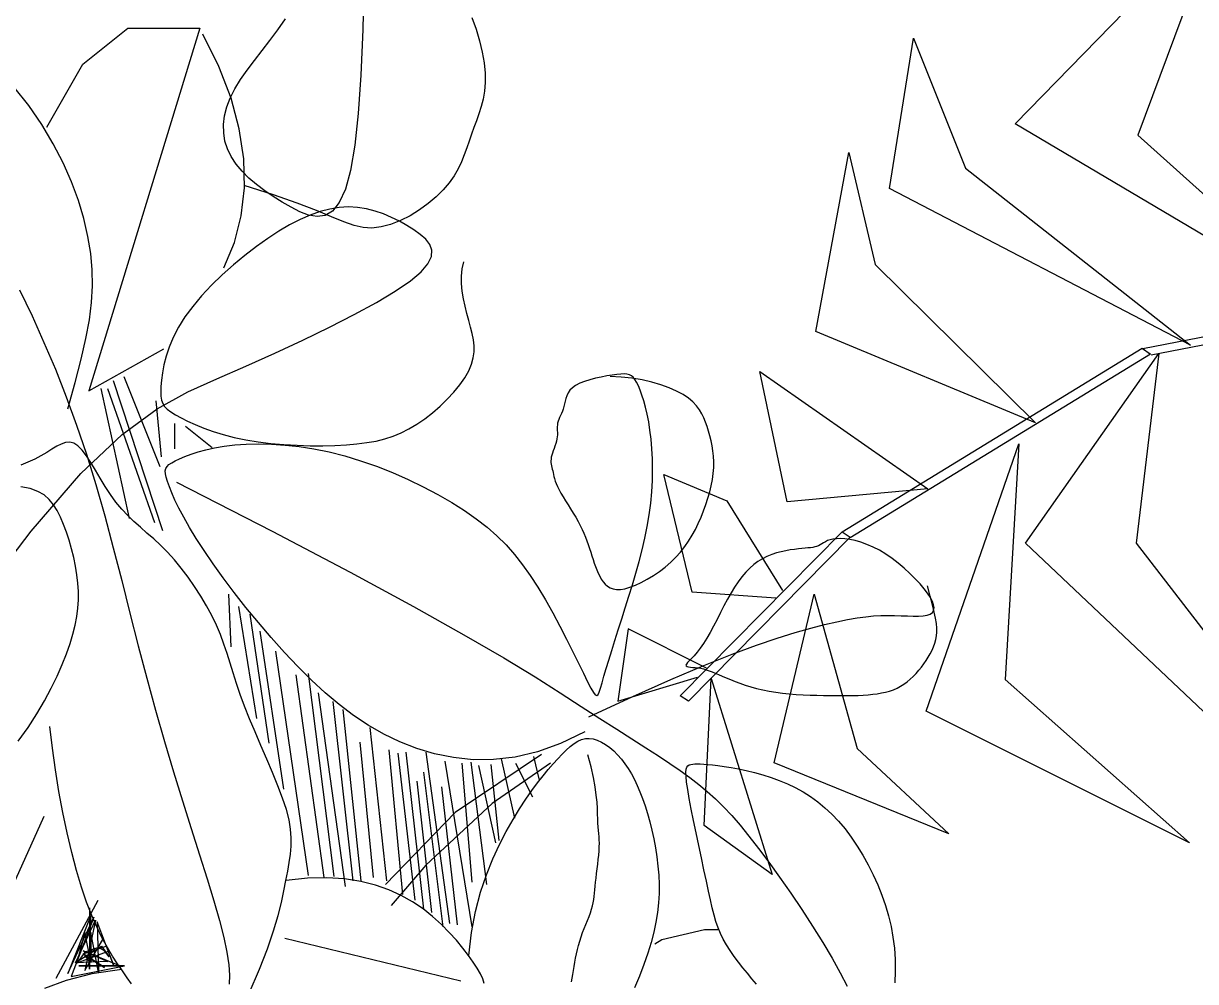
# Model space of a CAD drawing. Header units: metres. Extents: x 10 to 239, y 2 to 253.
# Drawn here: x 95.957 to 98.6, y 94.636 to 96.795 of the extents above; entities that cross this region are included whole.
import ezdxf

# ---------------------------------------------------------------- set-up
doc = ezdxf.new("R2010")
doc.units = ezdxf.units.M
doc.header["$MEASUREMENT"] = 0
doc.layers.add('1', color=7, linetype='Continuous')
doc.layers.add('cot200', color=9, linetype='Continuous')
doc.layers.add('bloques ARBOLES', color=7, linetype='Continuous', true_color=0xb8d897)

# ---------------------------------------------------------------- blocks, each defined once
blk = doc.blocks.new('A$C6F4E7DED')
for p, q in [((769.34, 1991.25), (700.89, 1991.25)), ((700.89, 1991.25), (806.42, 1646.4)), ((812.13, 1957.05), (769.34, 1991.25)), ((682.79, 1954.84), (698.03, 1985.55)), ((846.35, 1897.2), (812.13, 1957.05)), ((671.25, 1924.76), (682.79, 1954.84)), ((863.7, 1917.62), (877.83, 1935.48)), ((663.39, 1895.42), (671.25, 1924.76)), ((851.23, 1899.54), (863.7, 1917.62)), ((659.17, 1866.92), (663.39, 1895.42)), ((840.32, 1881.36), (851.23, 1899.54)), ((830.93, 1863.2), (840.32, 1881.36)), ((658.57, 1839.35), (659.17, 1866.92)), ((823, 1845.19), (830.93, 1863.2)), ((816.47, 1827.44), (823, 1845.19)), ((661.53, 1812.81), (658.57, 1839.35)), ((811.29, 1810.08), (816.47, 1827.44)), ((526.24, 1814.55), (534.27, 1817.29)), ((534.27, 1817.29), (542.55, 1819.39)), ((542.55, 1819.39), (551.04, 1820.73)), ((551.04, 1820.73), (559.7, 1821.2)), ((559.7, 1821.2), (568.51, 1820.71)), ((568.51, 1820.71), (577.47, 1819.26)), ((577.47, 1819.26), (586.63, 1816.87)), ((586.63, 1816.87), (596.01, 1813.54)), ((511.1, 1807.57), (518.51, 1811.27)), ((518.51, 1811.27), (526.24, 1814.55)), ((596.01, 1813.54), (605.63, 1809.3)), ((605.63, 1809.3), (615.52, 1804.17)), ((668.05, 1787.41), (661.53, 1812.81)), ((807.41, 1793.24), (811.29, 1810.08)), ((497.43, 1799.35), (504.06, 1803.56)), ((504.06, 1803.56), (511.1, 1807.57)), ((615.52, 1804.17), (625.71, 1798.15)), ((491.31, 1795.01), (497.43, 1799.35)), ((625.71, 1798.15), (636.24, 1791.27)), ((482.31, 1785.52), (486.11, 1790.44)), ((486.11, 1790.44), (491.31, 1795.01)), ((636.24, 1791.27), (647.07, 1783.57)), ((804.76, 1777.02), (807.41, 1793.24)), ((480.37, 1780.11), (482.31, 1785.52)), ((647.07, 1783.57), (658.06, 1775.15)), ((678.07, 1763.25), (668.05, 1787.41)), ((480.77, 1774.08), (480.37, 1780.11)), ((658.06, 1775.15), (668.98, 1766.13)), ((803.3, 1761.46), (804.76, 1777.02)), ((451.52, 1762.35), (449.89, 1768.95)), ((483.99, 1767.29), (480.77, 1774.08)), ((452.22, 1755.45), (451.52, 1762.35)), ((490.49, 1759.61), (483.99, 1767.29)), ((668.98, 1766.13), (679.61, 1756.66)), ((803.02, 1746.13), (803.3, 1761.46)), ((452.14, 1748.35), (452.22, 1755.45)), ((500.75, 1750.9), (490.49, 1759.61)), ((679.61, 1756.66), (689.76, 1746.85)), ((451.43, 1741.13), (452.14, 1748.35)), ((515.07, 1741.09), (500.75, 1750.9)), ((689.76, 1746.85), (699.21, 1736.84)), ((450.23, 1733.91), (451.43, 1741.13)), ((533.04, 1730.34), (515.07, 1741.09)), ((803.93, 1730.49), (803.02, 1746.13)), ((872.47, 1742.58), (860.56, 1717.6)), ((448.68, 1726.77), (450.23, 1733.91)), ((699.21, 1736.84), (707.74, 1726.74)), ((446.94, 1719.81), (448.68, 1726.77)), ((554.07, 1718.85), (533.04, 1730.34)), ((707.74, 1726.74), (715.15, 1716.7)), ((806.04, 1714.03), (803.93, 1730.49)), ((445.13, 1713.14), (446.94, 1719.81)), ((577.59, 1706.84), (554.07, 1718.85)), ((443.42, 1706.81), (445.13, 1713.14)), ((715.15, 1716.7), (721.28, 1706.83)), ((809.33, 1696.21), (806.04, 1714.03)), ((860.56, 1717.6), (849.18, 1692.42)), ((441.92, 1700.77), (443.42, 1706.81)), ((602.99, 1694.52), (577.59, 1706.84)), ((721.28, 1706.83), (726.2, 1697.23)), ((440.79, 1694.92), (441.92, 1700.77)), ((440.14, 1689.18), (440.79, 1694.92)), ((629.71, 1682.1), (602.99, 1694.52)), ((726.2, 1697.23), (730.06, 1688)), ((813.82, 1676.5), (809.33, 1696.21)), ((849.18, 1692.42), (838.32, 1666.86)), ((440.12, 1683.45), (440.14, 1689.18)), ((730.06, 1688), (732.98, 1679.23)), ((806.42, 1646.4), (735.11, 1686.3)), ((440.85, 1677.64), (440.12, 1683.45)), ((442.48, 1671.65), (440.85, 1677.64)), ((657.15, 1669.79), (629.71, 1682.1)), ((732.98, 1679.23), (735.09, 1671.02)), ((819.5, 1654.37), (813.82, 1676.5)), ((445.13, 1665.4), (442.48, 1671.65)), ((684.72, 1657.8), (657.15, 1669.79)), ((735.09, 1671.02), (736.54, 1663.46)), ((448.9, 1658.83), (445.13, 1665.4)), ((736.54, 1663.46), (737.45, 1656.65)), ((838.32, 1666.86), (827.97, 1640.74)), ((271.13, 1654.77), (280.38, 1656.9)), ((280.38, 1656.9), (290.13, 1658.52)), ((285.59, 1654.56), (287.19, 1657.24)), ((287.19, 1657.24), (288.8, 1659.29)), ((288.8, 1659.29), (290.52, 1660.78)), ((290.13, 1658.52), (300.28, 1659.55)), ((290.52, 1660.78), (292.46, 1661.76)), ((292.46, 1661.76), (294.71, 1662.3)), ((294.71, 1662.3), (297.37, 1662.47)), ((297.37, 1662.47), (300.55, 1662.32)), ((300.28, 1659.55), (310.73, 1659.92)), ((300.55, 1662.32), (304.36, 1661.93)), ((304.36, 1661.93), (308.83, 1661.33)), ((308.83, 1661.33), (313.83, 1660.54)), ((313.83, 1660.54), (319.15, 1659.55)), ((319.15, 1659.55), (324.59, 1658.37)), ((324.59, 1658.37), (329.96, 1656.98)), ((329.96, 1656.98), (335.04, 1655.38)), ((453.66, 1652.05), (448.9, 1658.83)), ((712.31, 1645.57), (684.72, 1657.8)), ((783.51, 1656.12), (736.36, 1513.51)), ((737.45, 1656.65), (737.97, 1650.68)), ((773.32, 1659.94), (738.91, 1574.63)), ((247.5, 1646.17), (254.59, 1649.32)), ((254.59, 1649.32), (262.5, 1652.22)), ((262.5, 1652.22), (271.13, 1654.77)), ((282.18, 1647.16), (283.91, 1651.2)), ((283.91, 1651.2), (285.59, 1654.56)), ((335.04, 1655.38), (339.65, 1653.57)), ((339.65, 1653.57), (343.57, 1651.54)), ((343.57, 1651.54), (346.68, 1649.31)), ((346.68, 1649.31), (349.03, 1646.9)), ((459.27, 1645.19), (453.66, 1652.05)), ((737.97, 1650.68), (738.17, 1645.6)), ((826.39, 1629.3), (819.5, 1654.37)), ((236.18, 1639.4), (241.34, 1642.84)), ((241.34, 1642.84), (247.5, 1646.17)), ((278.72, 1637.06), (280.44, 1642.44)), ((280.44, 1642.44), (282.18, 1647.16)), ((349.03, 1646.9), (350.76, 1644.36)), ((350.76, 1644.36), (352, 1641.75)), ((352, 1641.75), (352.87, 1639.1)), ((465.57, 1638.38), (459.27, 1645.19)), ((741.62, 1629.43), (712.31, 1645.57)), ((738.17, 1645.6), (738.02, 1641.3)), ((788.61, 1648.48), (744.01, 1521.15)), ((794.98, 1648.48), (768.22, 1524.97)), ((228.47, 1632.22), (231.94, 1635.86)), ((231.94, 1635.86), (236.18, 1639.4)), ((277.06, 1631.02), (278.72, 1637.06)), ((352.87, 1639.1), (353.52, 1636.47)), ((353.52, 1636.47), (354.06, 1633.91)), ((472.41, 1631.78), (465.57, 1638.38)), ((737.41, 1637.64), (736.24, 1634.47)), ((738.02, 1641.3), (737.41, 1637.64)), ((742.73, 1637.02), (737.64, 1583.54)), ((827.97, 1640.74), (818.14, 1613.87)), ((223.4, 1624.62), (225.67, 1628.48)), ((225.67, 1628.48), (228.47, 1632.22)), ((275.5, 1624.32), (277.06, 1631.02)), ((354.06, 1633.91), (354.64, 1631.45)), ((354.64, 1631.45), (355.33, 1629.14)), ((355.33, 1629.14), (356.14, 1626.97)), ((479.63, 1625.52), (472.41, 1631.78)), ((731.88, 1628.97), (728.5, 1626.34)), ((734.43, 1631.62), (731.88, 1628.97)), ((736.24, 1634.47), (734.43, 1631.62)), ((774.8, 1604.95), (741.62, 1629.43)), ((219.97, 1616.57), (221.54, 1620.66)), ((221.54, 1620.66), (223.4, 1624.62)), ((274.08, 1616.99), (275.5, 1624.32)), ((356.14, 1626.97), (357.02, 1624.91)), ((357.02, 1624.91), (357.9, 1622.95)), ((357.9, 1622.95), (358.76, 1621.07)), ((358.76, 1621.07), (359.54, 1619.25)), ((487.07, 1619.74), (479.63, 1625.52)), ((718.86, 1620.63), (712.57, 1617.48)), ((724.18, 1623.6), (718.86, 1620.63)), ((728.5, 1626.34), (724.18, 1623.6)), ((218.55, 1612.36), (219.97, 1616.57)), ((272.85, 1609.01), (274.08, 1616.99)), ((359.54, 1619.25), (360.19, 1617.47)), ((360.19, 1617.47), (360.67, 1615.71)), ((360.67, 1615.71), (360.95, 1613.95)), ((360.95, 1613.95), (361.06, 1612.18)), ((494.57, 1614.58), (487.07, 1619.74)), ((502.03, 1610.13), (494.57, 1614.58)), ((705.35, 1614.25), (697.26, 1611.01)), ((712.57, 1617.48), (705.35, 1614.25)), ((724.89, 1615.38), (724.89, 1591.18)), ((818.14, 1613.87), (808.8, 1586.08)), ((215.9, 1603.56), (217.19, 1608.03)), ((217.19, 1608.03), (218.55, 1612.36)), ((271.83, 1600.42), (272.85, 1609.01)), ((361, 1608.55), (360.95, 1606.67)), ((360.95, 1606.67), (360.95, 1604.74)), ((361.06, 1610.38), (361, 1608.55)), ((361.06, 1612.18), (361.06, 1610.38)), ((509.52, 1606.39), (502.03, 1610.13)), ((688.35, 1607.87), (678.66, 1604.9)), ((697.26, 1611.01), (688.35, 1607.87)), ((714.7, 1612.83), (689.21, 1592.46)), ((214.74, 1598.95), (215.9, 1603.56)), ((271.07, 1591.27), (271.83, 1600.42)), ((360.95, 1604.74), (361.06, 1602.73)), ((361.06, 1602.73), (361.34, 1600.64)), ((361.34, 1600.64), (361.82, 1598.46)), ((517.16, 1603.28), (509.52, 1606.39)), ((525.06, 1600.74), (517.16, 1603.28)), ((533.33, 1598.72), (525.06, 1600.74)), ((657.15, 1599.85), (645.46, 1597.93)), ((668.24, 1602.2), (657.15, 1599.85)), ((678.66, 1604.9), (668.24, 1602.2)), ((814.03, 1567.67), (774.8, 1604.95)), ((212.93, 1589.28), (213.73, 1594.19)), ((213.73, 1594.19), (214.74, 1598.95)), ((361.82, 1598.46), (362.46, 1596.22)), ((362.46, 1596.22), (363.21, 1593.95)), ((363.21, 1593.95), (364.02, 1591.68)), ((542.1, 1597.14), (533.33, 1598.72)), ((551.49, 1595.96), (542.1, 1597.14)), ((561.6, 1595.1), (551.49, 1595.96)), ((572.51, 1594.53), (561.6, 1595.1)), ((584.09, 1594.24), (572.51, 1594.53)), ((596.14, 1594.27), (584.09, 1594.24)), ((606.41, 1593.41), (592.38, 1591.23)), ((608.49, 1594.63), (596.14, 1594.27)), ((619.94, 1594.91), (606.41, 1593.41)), ((620.94, 1595.34), (608.49, 1594.63)), ((632.9, 1595.75), (619.94, 1594.91)), ((633.33, 1596.44), (620.94, 1595.34)), ((645.23, 1596.01), (632.9, 1595.75)), ((645.46, 1597.93), (633.33, 1596.44)), ((656.86, 1595.72), (645.23, 1596.01)), ((667.7, 1594.95), (656.86, 1595.72)), ((677.71, 1593.74), (667.7, 1594.95)), ((686.88, 1592.17), (677.71, 1593.74)), ((812.91, 1590.15), (816.88, 1594.15)), ((816.88, 1594.15), (820.77, 1596.55)), ((820.77, 1596.55), (824.65, 1597.48)), ((824.65, 1597.48), (828.6, 1597.16)), ((828.6, 1597.16), (832.69, 1595.81)), ((832.69, 1595.81), (837, 1593.67)), ((837, 1593.67), (841.61, 1590.94)), ((212.37, 1584.2), (212.93, 1589.28)), ((270.59, 1581.64), (271.07, 1591.27)), ((364.02, 1591.68), (364.83, 1589.44)), ((364.83, 1589.44), (365.58, 1587.27)), ((365.58, 1587.27), (366.22, 1585.18)), ((577.93, 1588.29), (563.12, 1584.57)), ((592.38, 1591.23), (577.93, 1588.29)), ((695.2, 1590.33), (686.88, 1592.17)), ((702.69, 1588.29), (695.2, 1590.33)), ((709.34, 1586.15), (702.69, 1588.29)), ((715.17, 1583.97), (709.34, 1586.15)), ((808.8, 1586.08), (799.93, 1557.23)), ((808.83, 1584.76), (812.91, 1590.15)), ((841.61, 1590.94), (846.61, 1587.86)), ((846.61, 1587.86), (852.06, 1584.65)), ((212.11, 1578.95), (212.37, 1584.2)), ((212.18, 1573.51), (212.11, 1578.95)), ((270.42, 1571.59), (270.59, 1581.64)), ((366.22, 1585.18), (366.7, 1583.23)), ((366.7, 1583.23), (366.97, 1581.42)), ((366.97, 1581.42), (367.06, 1579.73)), ((367.06, 1579.73), (366.99, 1578.14)), ((548.05, 1580.01), (532.87, 1574.71)), ((563.12, 1584.57), (548.05, 1580.01)), ((720.17, 1581.86), (715.17, 1583.97)), ((724.35, 1579.88), (720.17, 1581.86)), ((727.72, 1578.08), (724.35, 1579.88)), ((804.61, 1578.29), (808.83, 1584.76)), ((852.06, 1584.65), (858.02, 1581.5)), ((858.02, 1581.5), (864.44, 1578.53)), ((212.62, 1567.9), (212.18, 1573.51)), ((365.75, 1572.09), (365.36, 1570.5)), ((366.14, 1573.62), (365.75, 1572.09)), ((366.49, 1575.11), (366.14, 1573.62)), ((366.79, 1576.61), (366.49, 1575.11)), ((366.99, 1578.14), (366.79, 1576.61)), ((532.87, 1574.71), (517.76, 1568.76)), ((730.31, 1576.37), (727.72, 1578.08)), ((732.16, 1574.6), (730.31, 1576.37)), ((733.32, 1572.63), (732.16, 1574.6)), ((733.81, 1570.34), (733.32, 1572.63)), ((800.24, 1571.05), (804.61, 1578.29)), ((864.44, 1578.53), (871.25, 1575.83)), ((213.41, 1562.13), (212.62, 1567.9)), ((270.6, 1561.19), (270.42, 1571.59)), ((364.16, 1565.07), (363.6, 1562.96)), ((364.61, 1567.01), (364.16, 1565.07)), ((364.99, 1568.82), (364.61, 1567.01)), ((365.36, 1570.5), (364.99, 1568.82)), ((517.76, 1568.76), (502.87, 1562.25)), ((732.97, 1564.22), (733.68, 1567.59)), ((733.68, 1567.59), (733.81, 1570.34)), ((795.69, 1563.34), (800.24, 1571.05)), ((861.45, 1513.16), (814.03, 1567.67)), ((214.53, 1556.25), (213.41, 1562.13)), ((271.15, 1550.52), (270.6, 1561.19)), ((361.97, 1558.16), (360.8, 1555.42)), ((362.89, 1560.67), (361.97, 1558.16)), ((363.6, 1562.96), (362.89, 1560.67)), ((502.87, 1562.25), (488.4, 1555.29)), ((723.01, 1559.45), (632.3, 1512.96)), ((729.95, 1555.15), (731.72, 1560.12)), ((731.72, 1560.12), (732.97, 1564.22)), ((790.94, 1555.48), (795.69, 1563.34)), ((215.95, 1550.28), (214.53, 1556.25)), ((359.33, 1552.42), (357.53, 1549.14)), ((360.8, 1555.42), (359.33, 1552.42)), ((488.4, 1555.29), (474.51, 1547.97)), ((727.6, 1549.3), (729.95, 1555.15)), ((785.97, 1547.75), (790.94, 1555.48)), ((799.93, 1557.23), (791.46, 1527.5)), ((849.15, 1547.39), (855.1, 1550.84)), ((855.1, 1550.84), (862.33, 1553.45)), ((862.33, 1553.45), (871.06, 1555.15)), ((217.66, 1544.27), (215.95, 1550.28)), ((219.63, 1538.24), (217.66, 1544.27)), ((272.12, 1539.65), (271.15, 1550.52)), ((355.46, 1545.63), (353.19, 1541.94)), ((357.53, 1549.14), (355.46, 1545.63)), ((474.51, 1547.97), (461.37, 1540.39)), ((724.58, 1542.53), (727.6, 1549.3)), ((780.75, 1540.48), (785.97, 1547.75)), ((844.24, 1543.15), (849.15, 1547.39)), ((221.83, 1532.24), (219.63, 1538.24)), ((273.52, 1528.64), (272.12, 1539.65)), ((350.78, 1538.1), (348.31, 1534.17)), ((353.19, 1541.94), (350.78, 1538.1)), ((461.37, 1540.39), (449.16, 1532.66)), ((720.83, 1534.83), (724.58, 1542.53)), ((775.27, 1533.88), (780.75, 1540.48)), ((836.65, 1532.52), (840.15, 1538.18)), ((840.15, 1538.18), (844.24, 1543.15)), ((224.25, 1526.29), (221.83, 1532.24)), ((345.85, 1530.19), (343.46, 1526.21)), ((348.31, 1534.17), (345.85, 1530.19)), ((449.16, 1532.66), (438, 1524.82)), ((716.26, 1526.2), (720.83, 1534.83)), ((769.56, 1527.84), (775.27, 1533.88)), ((833.52, 1526.23), (836.65, 1532.52)), ((226.86, 1520.44), (224.25, 1526.29)), ((275.38, 1517.56), (273.52, 1528.64)), ((343.46, 1526.21), (341.23, 1522.27)), ((438, 1524.82), (427.8, 1516.82)), ((710.8, 1516.6), (716.26, 1526.2)), ((763.63, 1522.19), (769.56, 1527.84)), ((791.46, 1527.5), (783.28, 1497.1)), ((830.56, 1519.36), (833.52, 1526.23)), ((229.69, 1514.7), (226.86, 1520.44)), ((277.65, 1506.44), (275.38, 1517.56)), ((339.2, 1518.43), (337.36, 1514.66)), ((341.23, 1522.27), (339.2, 1518.43)), ((427.8, 1516.82), (418.44, 1508.56)), ((704.36, 1506.03), (710.8, 1516.6)), ((751.25, 1511.26), (757.52, 1516.73)), ((757.52, 1516.73), (763.63, 1522.19)), ((827.78, 1512.02), (830.56, 1519.36)), ((232.78, 1509.08), (229.69, 1514.7)), ((236.15, 1503.6), (232.78, 1509.08)), ((335.7, 1510.97), (334.19, 1507.33)), ((337.36, 1514.66), (335.7, 1510.97)), ((632.3, 1512.96), (557.92, 1473.89)), ((744.85, 1505.61), (751.25, 1511.26)), ((825.2, 1504.3), (827.78, 1512.02)), ((919.23, 1436.97), (861.45, 1513.16)), ((66.5, 1500.45), (72.18, 1502.46)), ((72.18, 1502.46), (77.6, 1503.98)), ((77.6, 1503.98), (82.71, 1505.05)), ((82.71, 1505.05), (87.45, 1505.69)), ((87.45, 1505.69), (91.74, 1505.95)), ((91.74, 1505.95), (95.53, 1505.86)), ((95.53, 1505.86), (98.78, 1505.47)), ((98.78, 1505.47), (101.55, 1504.82)), ((101.55, 1504.82), (103.92, 1503.98)), ((103.92, 1503.98), (105.97, 1503.02)), ((105.97, 1503.02), (107.78, 1501.99)), ((107.78, 1501.99), (109.44, 1500.97)), ((239.83, 1498.29), (236.15, 1503.6)), ((280.26, 1495.31), (277.65, 1506.44)), ((332.8, 1503.74), (331.52, 1500.19)), ((334.19, 1507.33), (332.8, 1503.74)), ((418.44, 1508.56), (409.77, 1499.92)), ((696.86, 1494.48), (704.36, 1506.03)), ((738.36, 1499.58), (744.85, 1505.61)), ((822.88, 1496.3), (825.2, 1504.3)), ((54.64, 1494.81), (60.63, 1497.91)), ((60.63, 1497.91), (66.5, 1500.45)), ((109.44, 1500.97), (111.03, 1500)), ((111.03, 1500), (112.63, 1499.17)), ((112.63, 1499.17), (114.32, 1498.5)), ((114.32, 1498.5), (116.13, 1497.99)), ((116.13, 1497.99), (118.11, 1497.59)), ((118.11, 1497.59), (120.3, 1497.28)), ((120.3, 1497.28), (122.71, 1497.02)), ((122.71, 1497.02), (125.4, 1496.76)), ((125.4, 1496.76), (128.4, 1496.49)), ((128.4, 1496.49), (131.73, 1496.15)), ((131.73, 1496.15), (135.43, 1495.72)), ((135.43, 1495.72), (139.43, 1495.16)), ((139.43, 1495.16), (143.67, 1494.42)), ((243.86, 1493.14), (239.83, 1498.29)), ((283.16, 1484.18), (280.26, 1495.31)), ((330.31, 1496.66), (329.16, 1493.14)), ((331.52, 1500.19), (330.31, 1496.66)), ((409.77, 1499.92), (401.68, 1490.81)), ((731.79, 1492.98), (738.36, 1499.58)), ((783.28, 1497.1), (775.28, 1466.26)), ((820.85, 1488.12), (822.88, 1496.3)), ((42.57, 1486.99), (48.59, 1491.14)), ((48.59, 1491.14), (54.64, 1494.81)), ((143.67, 1494.42), (148.08, 1493.47)), ((148.08, 1493.47), (152.57, 1492.27)), ((152.57, 1492.27), (157.09, 1490.78)), ((157.09, 1490.78), (161.57, 1488.96)), ((161.57, 1488.96), (165.92, 1486.78)), ((248.26, 1488.18), (243.86, 1493.14)), ((253.07, 1483.43), (248.26, 1488.18)), ((328.04, 1489.63), (326.93, 1486.14)), ((329.16, 1493.14), (328.04, 1489.63)), ((401.68, 1490.81), (394.01, 1481.13)), ((688.28, 1481.96), (696.86, 1494.48)), ((725.18, 1485.67), (731.79, 1492.98)), ((819.15, 1479.87), (820.85, 1488.12)), ((30.97, 1477.69), (36.66, 1482.47)), ((36.66, 1482.47), (42.57, 1486.99)), ((165.92, 1486.78), (170.11, 1484.18)), ((170.11, 1484.18), (174.12, 1481.18)), ((174.12, 1481.18), (177.98, 1477.76)), ((258.3, 1478.9), (253.07, 1483.43)), ((286.27, 1473.09), (283.16, 1484.18)), ((325.8, 1482.71), (324.64, 1479.37)), ((326.93, 1486.14), (325.8, 1482.71)), ((394.01, 1481.13), (386.64, 1470.78)), ((678.69, 1468.64), (688.28, 1481.96)), ((718.62, 1477.73), (725.18, 1485.67)), ((25.57, 1472.77), (30.97, 1477.69)), ((177.98, 1477.76), (181.72, 1473.92)), ((181.72, 1473.92), (185.34, 1469.66)), ((263.84, 1474.65), (258.3, 1478.9)), ((269.57, 1470.74), (263.84, 1474.65)), ((323.41, 1476.13), (322.09, 1473.03)), ((324.64, 1479.37), (323.41, 1476.13)), ((712.2, 1469.28), (718.62, 1477.73)), ((817.81, 1471.64), (819.15, 1479.87)), ((16.03, 1462.97), (20.56, 1467.83)), ((20.56, 1467.83), (25.57, 1472.77)), ((185.34, 1469.66), (188.88, 1464.97)), ((275.36, 1467.23), (269.57, 1470.74)), ((281.09, 1464.17), (275.36, 1467.23)), ((289.55, 1462.05), (286.27, 1473.09)), ((319.11, 1467.35), (317.38, 1464.83)), ((320.67, 1470.09), (319.11, 1467.35)), ((322.09, 1473.03), (320.67, 1470.09)), ((386.64, 1470.78), (379.44, 1459.65)), ((557.92, 1473.89), (497.77, 1441.37)), ((668.24, 1454.76), (678.69, 1468.64)), ((706, 1460.44), (712.2, 1469.28)), ((816.88, 1463.53), (817.81, 1471.64)), ((6.32, 1451.25), (9.06, 1460.99)), ((12.07, 1458.31), (16.03, 1462.97)), ((188.88, 1464.97), (192.34, 1459.85)), ((286.63, 1461.62), (281.09, 1464.17)), ((291.86, 1459.65), (286.63, 1461.62)), ((292.91, 1451.08), (289.55, 1462.05)), ((313.27, 1460.69), (310.77, 1459.19)), ((315.46, 1462.6), (313.27, 1460.69)), ((317.38, 1464.83), (315.46, 1462.6)), ((700.11, 1451.33), (706, 1460.44)), ((775.28, 1466.26), (767.38, 1435.19)), ((816.39, 1455.6), (816.88, 1463.53)), ((6.14, 1449.93), (8.76, 1453.95)), ((8.76, 1453.95), (12.07, 1458.31)), ((192.34, 1459.85), (195.76, 1454.29)), ((195.76, 1454.29), (199.13, 1448.32)), ((296.65, 1458.31), (291.86, 1459.65)), ((300.9, 1457.64), (296.65, 1458.31)), ((304.63, 1457.6), (300.9, 1457.64)), ((307.91, 1458.14), (304.63, 1457.6)), ((310.77, 1459.19), (307.91, 1458.14)), ((379.44, 1459.65), (372.31, 1447.72)), ((657.06, 1440.52), (668.24, 1454.76)), ((673.67, 1453.23), (671.54, 1403.15)), ((816.38, 1447.78), (816.39, 1455.6)), ((3.06, 1442.99), (4.23, 1446.26)), ((4.11, 1443.01), (6.32, 1451.25)), ((4.23, 1446.26), (6.14, 1449.93)), ((199.13, 1448.32), (202.48, 1442.05)), ((296.31, 1440.23), (292.91, 1451.08)), ((372.31, 1447.72), (365.31, 1435.26)), ((694.62, 1442.08), (700.11, 1451.33)), ((816.87, 1439.95), (816.38, 1447.78)), ((2.41, 1436.05), (4.11, 1443.01)), ((2.67, 1440.12), (3.06, 1442.99)), ((3.07, 1437.68), (2.67, 1440.12)), ((202.48, 1442.05), (205.8, 1435.62)), ((299.68, 1429.51), (296.31, 1440.23)), ((497.77, 1441.37), (449.81, 1414.52)), ((645.28, 1426.14), (657.06, 1440.52)), ((664.07, 1441.51), (647.01, 1334.95)), ((689.62, 1432.8), (694.62, 1442.08)), ((817.89, 1432), (816.87, 1439.95)), ((1.18, 1430.18), (2.41, 1436.05)), ((4.3, 1435.7), (3.07, 1437.68)), ((6.37, 1434.2), (4.3, 1435.7)), ((9.31, 1433.18), (6.37, 1434.2)), ((13.04, 1432.57), (9.31, 1433.18)), ((17.45, 1432.3), (13.04, 1432.57)), ((22.46, 1432.27), (17.45, 1432.3)), ((27.98, 1432.4), (22.46, 1432.27)), ((33.9, 1432.6), (27.98, 1432.4)), ((40.14, 1432.78), (33.9, 1432.6)), ((46.6, 1432.86), (40.14, 1432.78)), ((53.23, 1432.75), (46.6, 1432.86)), ((60.18, 1432.39), (53.23, 1432.75)), ((67.66, 1431.69), (60.18, 1432.39)), ((205.8, 1435.62), (209.08, 1429.17)), ((365.31, 1435.26), (358.56, 1422.66)), ((653.41, 1434.05), (635.28, 1311.51)), ((685.2, 1423.63), (689.62, 1432.8)), ((767.38, 1435.19), (759.46, 1404.12)), ((0, 1420.86), (0.39, 1425.18)), ((0.39, 1425.18), (1.18, 1430.18)), ((75.86, 1430.6), (67.66, 1431.69)), ((84.98, 1429.03), (75.86, 1430.6)), ((95.22, 1426.92), (84.98, 1429.03)), ((106.77, 1424.2), (95.22, 1426.92)), ((209.08, 1429.17), (212.33, 1422.85)), ((302.97, 1419.05), (299.68, 1429.51)), ((633.04, 1411.83), (645.28, 1426.14)), ((819.47, 1423.8), (817.89, 1432)), ((0, 1417.02), (0, 1420.86)), ((119.84, 1420.8), (106.77, 1424.2)), ((134.67, 1416.6), (119.84, 1420.8)), ((212.33, 1422.85), (215.55, 1416.8)), ((306.14, 1408.97), (302.97, 1419.05)), ((358.56, 1422.66), (352.16, 1410.25)), ((643.81, 1418.07), (621.41, 1267.82)), ((681.4, 1414.63), (685.2, 1423.63)), ((821.63, 1415.23), (819.47, 1423.8)), ((0.34, 1413.43), (0, 1417.02)), ((1, 1409.95), (0.34, 1413.43)), ((151.74, 1411.29), (134.67, 1416.6)), ((171.59, 1404.52), (151.74, 1411.29)), ((215.55, 1416.8), (218.74, 1411.16)), ((218.74, 1411.16), (221.9, 1406.07)), ((449.81, 1414.52), (411.96, 1392.48)), ((620.47, 1397.81), (633.04, 1411.83)), ((678.1, 1405.72), (681.4, 1414.63)), ((824.4, 1406.19), (821.63, 1415.23)), ((1.94, 1406.52), (1, 1409.95)), ((3.16, 1403.15), (1.94, 1406.52)), ((194.73, 1395.94), (171.59, 1404.52)), ((221.9, 1406.07), (225.01, 1401.63)), ((309.13, 1399.41), (306.14, 1408.97)), ((352.16, 1410.25), (346.22, 1398.41)), ((675.11, 1396.77), (678.1, 1405.72)), ((759.46, 1404.12), (751.44, 1373.28)), ((827.81, 1396.55), (824.4, 1406.19)), ((4.61, 1399.83), (3.16, 1403.15)), ((6.29, 1396.55), (4.61, 1399.83)), ((225.01, 1401.63), (228.01, 1397.83)), ((228.01, 1397.83), (230.8, 1394.63)), ((311.91, 1390.49), (309.13, 1399.41)), ((346.22, 1398.41), (340.84, 1387.5)), ((628.88, 1398.89), (597.95, 1185.77)), ((607.7, 1384.3), (620.47, 1397.81)), ((8.16, 1393.32), (6.29, 1396.55)), ((10.21, 1390.13), (8.16, 1393.32)), ((12.41, 1386.98), (10.21, 1390.13)), ((221.7, 1385.19), (194.73, 1395.94)), ((230.8, 1394.63), (233.3, 1391.96)), ((233.3, 1391.96), (235.42, 1389.78)), ((314.41, 1382.35), (311.91, 1390.49)), ((411.96, 1392.48), (382.14, 1374.37)), ((672.25, 1387.64), (675.11, 1396.77)), ((831.9, 1386.23), (827.81, 1396.55)), ((14.73, 1383.86), (12.41, 1386.98)), ((17.18, 1380.8), (14.73, 1383.86)), ((253.02, 1371.92), (221.7, 1385.19)), ((229.8, 1383.33), (227.22, 1383.04)), ((232.22, 1383.55), (229.8, 1383.33)), ((234.39, 1383.75), (232.22, 1383.55)), ((236.21, 1384.01), (234.39, 1383.75)), ((235.42, 1389.78), (237.08, 1388.03)), ((237.59, 1384.37), (236.21, 1384.01)), ((237.08, 1388.03), (238.19, 1386.67)), ((238.44, 1384.89), (237.59, 1384.37)), ((238.19, 1386.67), (238.66, 1385.64)), ((238.66, 1385.64), (238.44, 1384.89)), ((340.84, 1387.5), (336.12, 1377.87)), ((594.83, 1371.48), (607.7, 1384.3)), ((669.34, 1378.2), (672.25, 1387.64)), ((836.71, 1375.27), (831.9, 1386.23)), ((19.76, 1377.84), (17.18, 1380.8)), ((22.46, 1375), (19.76, 1377.84)), ((207.61, 1376.64), (204.18, 1375.16)), ((210.79, 1378), (207.61, 1376.64)), ((213.77, 1379.23), (210.79, 1378)), ((216.59, 1380.32), (213.77, 1379.23)), ((219.3, 1381.26), (216.59, 1380.32)), ((221.95, 1382.03), (219.3, 1381.26)), ((224.58, 1382.62), (221.95, 1382.03)), ((227.22, 1383.04), (224.58, 1382.62)), ((316.6, 1375.1), (314.41, 1382.35)), ((336.12, 1377.87), (332.18, 1369.9)), ((597.95, 1377.57), (573.42, 1184.7)), ((609.68, 1376.51), (583.02, 1183.64)), ((666.21, 1368.32), (669.34, 1378.2)), ((25.29, 1372.32), (22.46, 1375)), ((28.24, 1369.83), (25.29, 1372.32)), ((31.32, 1367.56), (28.24, 1369.83)), ((191.98, 1370.18), (187.27, 1368.44)), ((196.38, 1371.91), (191.98, 1370.18)), ((200.45, 1373.58), (196.38, 1371.91)), ((204.18, 1375.16), (200.45, 1373.58)), ((289.22, 1355.77), (253.02, 1371.92)), ((318.44, 1368.89), (316.6, 1375.1)), ((332.18, 1369.9), (329.07, 1363.85)), ((382.14, 1374.37), (358.31, 1359.31)), ((581.8, 1359.44), (594.83, 1371.48)), ((751.44, 1373.28), (743.2, 1342.88)), ((842.3, 1363.75), (836.71, 1375.27)), ((34.53, 1365.54), (31.32, 1367.56)), ((37.86, 1363.8), (34.53, 1365.54)), ((41.33, 1362.31), (37.86, 1363.8)), ((44.93, 1361.06), (41.33, 1362.31)), ((171.41, 1363.5), (165.6, 1362.09)), ((176.97, 1365.06), (171.41, 1363.5)), ((182.26, 1366.72), (176.97, 1365.06)), ((187.27, 1368.44), (182.26, 1366.72)), ((319.89, 1363.84), (318.44, 1368.89)), ((321.1, 1360.05), (319.89, 1363.84)), ((329.07, 1363.85), (326.68, 1359.71)), ((662.69, 1357.85), (666.21, 1368.32)), ((848.73, 1351.72), (842.3, 1363.75)), ((48.69, 1360.02), (44.93, 1361.06)), ((52.6, 1359.17), (48.69, 1360.02)), ((56.68, 1358.48), (52.6, 1359.17)), ((60.93, 1357.93), (56.68, 1358.48)), ((65.37, 1357.51), (60.93, 1357.93)), ((69.99, 1357.17), (65.37, 1357.51)), ((74.8, 1356.93), (69.99, 1357.17)), ((79.81, 1356.76), (74.8, 1356.93)), ((85.02, 1356.67), (79.81, 1356.76)), ((90.43, 1356.64), (85.02, 1356.67)), ((96.05, 1356.66), (90.43, 1356.64)), ((101.89, 1356.73), (96.05, 1356.66)), ((107.94, 1356.84), (101.89, 1356.73)), ((114.2, 1356.98), (107.94, 1356.84)), ((120.62, 1357.18), (114.2, 1356.98)), ((127.16, 1357.46), (120.62, 1357.18)), ((133.75, 1357.84), (127.16, 1357.46)), ((140.34, 1358.35), (133.75, 1357.84)), ((146.87, 1359), (140.34, 1358.35)), ((153.3, 1359.83), (146.87, 1359)), ((159.56, 1360.85), (153.3, 1359.83)), ((165.6, 1362.09), (159.56, 1360.85)), ((330.84, 1336.41), (289.22, 1355.77)), ((322.22, 1357.64), (321.1, 1360.05)), ((323.42, 1356.71), (322.22, 1357.64)), ((324.85, 1357.36), (323.42, 1356.71)), ((326.68, 1359.71), (324.85, 1357.36)), ((358.31, 1359.31), (338.38, 1346.45)), ((588.35, 1359.46), (562.75, 1175.11)), ((568.51, 1348.23), (581.8, 1359.44)), ((658.58, 1346.68), (662.69, 1357.85)), ((554.85, 1337.89), (568.51, 1348.23)), ((574.48, 1350.93), (555.29, 1180.44)), ((856.05, 1339.28), (848.73, 1351.72)), ((338.38, 1346.45), (320.61, 1335.03)), ((564.89, 1343.48), (547.82, 1180.44)), ((653.78, 1334.72), (658.58, 1346.68)), ((743.2, 1342.88), (734.69, 1313.14)), ((320.61, 1335.03), (304.52, 1324.77)), ((540.73, 1328.49), (554.85, 1337.89)), ((648.46, 1322.16), (653.78, 1334.72)), ((864.31, 1326.48), (856.05, 1339.28)), ((526.04, 1320.08), (540.73, 1328.49)), ((304.52, 1324.77), (289.97, 1315.51)), ((334.86, 1322.34), (357.81, 1311.23)), ((539.29, 1326.43), (523.29, 1180.44)), ((642.85, 1309.26), (648.46, 1322.16)), ((841.1, 1306.74), (843.5, 1327.2)), ((873.58, 1313.41), (864.31, 1326.48)), ((289.97, 1315.51), (276.81, 1307.1)), ((322.96, 1314.36), (319.03, 1312.57)), ((326.84, 1315.52), (322.96, 1314.36)), ((330.64, 1316.01), (326.84, 1315.52)), ((334.31, 1315.79), (330.64, 1316.01)), ((337.9, 1314.86), (334.31, 1315.79)), ((341.46, 1313.28), (337.9, 1314.86)), ((345.04, 1311.06), (341.46, 1313.28)), ((510.69, 1312.71), (526.04, 1320.08)), ((276.81, 1307.1), (264.88, 1299.39)), ((311.17, 1307.36), (307.34, 1304.05)), ((315.08, 1310.22), (311.17, 1307.36)), ((319.03, 1312.57), (315.08, 1310.22)), ((348.68, 1308.26), (345.04, 1311.06)), ((352.43, 1304.9), (348.68, 1308.26)), ((357.81, 1311.23), (379.92, 1303.3)), ((477.62, 1301.34), (494.58, 1306.43)), ((494.58, 1306.43), (510.69, 1312.71)), ((548.89, 1312.57), (536.09, 1183.64)), ((637.19, 1296.27), (642.85, 1309.26)), ((734.69, 1313.14), (726.07, 1284.31)), ((838.22, 1286.14), (841.1, 1306.74)), ((264.88, 1299.39), (254.03, 1292.2)), ((303.62, 1300.35), (300.06, 1296.3)), ((307.34, 1304.05), (303.62, 1300.35)), ((328.91, 1289.06), (332.06, 1300.39)), ((356.36, 1301.02), (352.43, 1304.9)), ((360.5, 1296.66), (356.36, 1301.02)), ((376.11, 1300.85), (458.23, 1245.44)), ((379.92, 1303.3), (401.17, 1298.28)), ((459.79, 1297.69), (477.62, 1301.34)), ((485.96, 1302.98), (463.57, 1139.95)), ((505.16, 1302.98), (488.1, 1153.8)), ((512.63, 1301.92), (496.63, 1162.33)), ((521.16, 1305.11), (508.36, 1167.65)), ((300.06, 1296.3), (296.7, 1291.96)), ((364.9, 1291.82), (360.5, 1296.66)), ((367.58, 1292.33), (423.04, 1253.97)), ((383.58, 1298.72), (378.25, 1276.34)), ((400.64, 1292.33), (384.65, 1260.36)), ((401.17, 1298.28), (421.57, 1295.86)), ((414.51, 1296.59), (401.71, 1240.11)), ((421.57, 1295.86), (441.11, 1295.76)), ((443.3, 1293.39), (428.37, 1177.25)), ((441.11, 1295.76), (459.79, 1297.69)), ((467.83, 1294.46), (442.24, 1136.75)), ((451.84, 1292.33), (442.24, 1179.38)), ((631.7, 1283.43), (637.19, 1296.27)), ((181.26, 1285.42), (173.53, 1283.58)), ((188.7, 1286.98), (181.26, 1285.42)), ((195.75, 1288.28), (188.7, 1286.98)), ((202.27, 1289.34), (195.75, 1288.28)), ((208.16, 1290.19), (202.27, 1289.34)), ((213.32, 1290.85), (208.16, 1290.19)), ((217.8, 1291.34), (213.32, 1290.85)), ((221.66, 1291.66), (217.8, 1291.34)), ((224.96, 1291.82), (221.66, 1291.66)), ((227.77, 1291.85), (224.96, 1291.82)), ((230.17, 1291.75), (227.77, 1291.85)), ((232.21, 1291.52), (230.17, 1291.75)), ((233.97, 1291.2), (232.21, 1291.52)), ((235.49, 1290.74), (233.97, 1291.2)), ((244.11, 1285.39), (234.97, 1278.81)), ((236.75, 1289.98), (235.49, 1290.74)), ((237.72, 1288.71), (236.75, 1289.98)), ((238.37, 1286.72), (237.72, 1288.71)), ((238.65, 1283.8), (238.37, 1286.72)), ((254.03, 1292.2), (244.11, 1285.39)), ((293.51, 1287.32), (290.5, 1282.35)), ((296.7, 1291.96), (293.51, 1287.32)), ((326.59, 1278.98), (328.91, 1289.06)), ((369.56, 1286.46), (364.9, 1291.82)), ((374.49, 1280.5), (369.56, 1286.46)), ((424.11, 1291.26), (416.64, 1218.8)), ((435.84, 1290.2), (419.84, 1216.67)), ((834.9, 1265.67), (838.22, 1286.14)), ((157.7, 1278.96), (149.83, 1276.13)), ((165.64, 1281.43), (157.7, 1278.96)), ((173.53, 1283.58), (165.64, 1281.43)), ((234.97, 1278.81), (226.46, 1272.27)), ((238, 1274.36), (238.54, 1279.75)), ((238.54, 1279.75), (238.65, 1283.8)), ((290.5, 1282.35), (287.64, 1277.03)), ((324.95, 1270.06), (326.59, 1278.98)), ((379.69, 1273.85), (374.49, 1280.5)), ((488.1, 1283.8), (469.97, 1136.75)), ((626.62, 1271), (631.7, 1283.43)), ((726.07, 1284.31), (717.51, 1256.6)), ((142.14, 1272.92), (134.63, 1269.3)), ((149.83, 1276.13), (142.14, 1272.92)), ((226.46, 1272.27), (218.4, 1265.6)), ((236.98, 1267.42), (238, 1274.36)), ((284.93, 1271.35), (282.34, 1265.28)), ((287.64, 1277.03), (284.93, 1271.35)), ((385.14, 1266.44), (379.69, 1273.85)), ((494.5, 1275.28), (480.63, 1150.61)), ((127.3, 1265.25), (120.17, 1260.72)), ((134.63, 1269.3), (127.3, 1265.25)), ((218.4, 1265.6), (210.61, 1258.6)), ((235.49, 1258.81), (236.98, 1267.42)), ((282.34, 1265.28), (279.87, 1258.81)), ((323.87, 1262.19), (324.95, 1270.06)), ((390.86, 1258.18), (385.14, 1266.44)), ((471.03, 1269.95), (456.1, 1138.88)), ((622.2, 1259.22), (626.62, 1271)), ((831.2, 1245.59), (834.9, 1265.67)), ((120.17, 1260.72), (113.23, 1255.69)), ((210.61, 1258.6), (202.92, 1251.05)), ((233.6, 1248.82), (235.49, 1258.81)), ((279.87, 1258.81), (277.49, 1251.9)), ((323.22, 1255.29), (323.87, 1262.19)), ((396.83, 1249.01), (390.86, 1258.18)), ((618.65, 1248.35), (622.2, 1259.22)), ((113.23, 1255.69), (106.47, 1250.13)), ((202.92, 1251.05), (195.15, 1242.77)), ((277.49, 1251.9), (275.2, 1244.56)), ((322.87, 1249.25), (323.22, 1255.29)), ((423.04, 1253.97), (485.96, 1195.36)), ((717.51, 1256.6), (709.21, 1230.24)), ((99.9, 1244), (93.52, 1237.28)), ((106.47, 1250.13), (99.9, 1244)), ((231.39, 1237.81), (233.6, 1248.82)), ((275.2, 1244.56), (273.04, 1236.83)), ((322.55, 1239.38), (322.69, 1243.98)), ((322.69, 1243.98), (322.87, 1249.25)), ((403.07, 1238.85), (396.83, 1249.01)), ((458.23, 1245.44), (524.36, 1177.25)), ((616.15, 1238.56), (618.65, 1248.35)), ((827.16, 1226.17), (831.2, 1245.59)), ((93.52, 1237.28), (87.34, 1229.94)), ((195.15, 1242.77), (187.13, 1233.55)), ((228.98, 1226.14), (231.39, 1237.81)), ((273.04, 1236.83), (271.02, 1228.78)), ((322.34, 1235.35), (322.55, 1239.38)), ((409.53, 1227.6), (403.07, 1238.85)), ((614.64, 1229.66), (616.15, 1238.56)), ((849.21, 1241.7), (943.33, 1033.65)), ((87.34, 1229.94), (81.38, 1222.05)), ((187.13, 1233.55), (178.67, 1223.19)), ((321.78, 1228.53), (322.08, 1231.78)), ((322.08, 1231.78), (322.34, 1235.35)), ((613.99, 1221.42), (614.64, 1229.66)), ((709.21, 1230.24), (701.35, 1205.46)), ((178.67, 1223.19), (169.61, 1211.49)), ((226.46, 1214.19), (228.98, 1226.14)), ((271.02, 1228.78), (269.2, 1220.47)), ((321.06, 1219.56), (321.24, 1222.55)), ((321.24, 1222.55), (321.49, 1225.5)), ((321.49, 1225.5), (321.78, 1228.53)), ((416.05, 1215.18), (409.53, 1227.6)), ((822.84, 1207.67), (827.16, 1226.17)), ((81.38, 1222.05), (75.68, 1213.67)), ((269.2, 1220.47), (267.6, 1211.95)), ((320.98, 1216.43), (321.06, 1219.56)), ((321.04, 1213.01), (320.98, 1216.43)), ((614.07, 1213.56), (613.99, 1221.42)), ((75.68, 1213.67), (70.27, 1204.88)), ((169.61, 1211.49), (159.84, 1198.35)), ((223.93, 1202.33), (226.46, 1214.19)), ((267.6, 1211.95), (266.27, 1203.3)), ((321.25, 1209.23), (321.04, 1213.01)), ((321.59, 1205.14), (321.25, 1209.23)), ((422.43, 1201.46), (416.05, 1215.18)), ((614.75, 1205.83), (614.07, 1213.56)), ((70.27, 1204.88), (65.19, 1195.74)), ((221.48, 1190.93), (223.93, 1202.33)), ((266.27, 1203.3), (265.22, 1194.58)), ((322.04, 1200.83), (321.59, 1205.14)), ((615.91, 1197.99), (614.75, 1205.83)), ((701.35, 1205.46), (694.13, 1182.5)), ((818.29, 1190.35), (822.84, 1207.67)), ((65.19, 1195.74), (60.48, 1186.32)), ((159.84, 1198.35), (149.54, 1184.02)), ((265.22, 1194.58), (264.51, 1185.84)), ((322.55, 1196.4), (322.04, 1200.83)), ((323.09, 1191.94), (322.55, 1196.4)), ((428.46, 1186.34), (422.43, 1201.46)), ((485.96, 1195.36), (519.03, 1157)), ((617.41, 1189.76), (615.91, 1197.99)), ((219.22, 1180.35), (221.48, 1190.93)), ((323.64, 1187.53), (323.09, 1191.94)), ((324.15, 1183.28), (323.64, 1187.53)), ((619.12, 1180.9), (617.41, 1189.76)), ((813.55, 1174.49), (818.29, 1190.35)), ((60.48, 1186.32), (56.17, 1176.7)), ((149.54, 1184.02), (139, 1168.88)), ((264.51, 1185.84), (264.17, 1177.13)), ((324.59, 1179.27), (324.15, 1183.28)), ((433.94, 1169.7), (428.46, 1186.34)), ((547.92, 1180.09), (563.3, 1182.4)), ((563.3, 1182.4), (580.18, 1183.42)), ((580.18, 1183.42), (598.68, 1183.01)), ((598.68, 1183.01), (618.95, 1181.04)), ((621.01, 1171.13), (619.12, 1180.9)), ((694.13, 1182.5), (687.73, 1161.57)), ((56.17, 1176.7), (52.29, 1166.95)), ((217.21, 1170.87), (219.22, 1180.35)), ((264.17, 1177.13), (264.22, 1168.4)), ((324.95, 1175.56), (324.59, 1179.27)), ((325.25, 1172.12), (324.95, 1175.56)), ((521.09, 1172.13), (533.89, 1176.62)), ((533.89, 1176.62), (547.92, 1180.09)), ((808.68, 1160.27), (813.55, 1174.49)), ((52.29, 1166.95), (48.89, 1157.12)), ((139, 1168.88), (128.47, 1153.26)), ((215.39, 1162.43), (217.21, 1170.87)), ((264.22, 1168.4), (264.71, 1159.58)), ((325.54, 1168.89), (325.25, 1172.12)), ((325.86, 1165.79), (325.54, 1168.89)), ((438.68, 1151.45), (433.94, 1169.7)), ((498.61, 1160.62), (509.38, 1166.75)), ((509.38, 1166.75), (521.09, 1172.13)), ((623.34, 1160.12), (621.01, 1171.13)), ((213.66, 1154.88), (215.39, 1162.43)), ((264.71, 1159.58), (265.67, 1150.61)), ((326.26, 1162.77), (325.86, 1165.79)), ((326.77, 1159.76), (326.26, 1162.77)), ((327.44, 1156.7), (326.77, 1159.76)), ((488.69, 1153.88), (498.61, 1160.62)), ((626.48, 1147.5), (623.34, 1160.12)), ((687.73, 1161.57), (682.35, 1142.9)), ((797.86, 1161.9), (837.8, 1087.8)), ((803.72, 1147.6), (808.68, 1160.27)), ((48.89, 1157.12), (45.98, 1147.19)), ((128.47, 1153.26), (118.22, 1137.54)), ((211.93, 1148.07), (213.66, 1154.88)), ((328.33, 1153.51), (327.44, 1156.7)), ((329.44, 1150.16), (328.33, 1153.51)), ((479.57, 1146.68), (488.69, 1153.88)), ((806.01, 1154.81), (806.01, 1096.78)), ((45.98, 1147.19), (43.58, 1137.12)), ((210.11, 1141.84), (211.93, 1148.07)), ((265.67, 1150.61), (267.12, 1141.41)), ((330.75, 1146.65), (329.44, 1150.16)), ((332.21, 1142.99), (330.75, 1146.65)), ((442.47, 1131.47), (438.68, 1151.45)), ((471.24, 1139.21), (479.57, 1146.68)), ((630.77, 1132.93), (626.48, 1147.5)), ((798.71, 1136.31), (803.72, 1147.6)), ((826.34, 1092.43), (801.66, 1146.11)), ((801.66, 1146.11), (823.43, 1089.53)), ((806.01, 1096.78), (804.56, 1147.56)), ((804.56, 1147.56), (826.34, 1092.43)), ((208.09, 1136.03), (210.11, 1141.84)), ((267.12, 1141.41), (269.11, 1131.92)), ((333.75, 1139.22), (332.21, 1142.99)), ((335.32, 1135.34), (333.75, 1139.22)), ((463.68, 1131.6), (471.24, 1139.21)), ((682.35, 1142.9), (678.13, 1126.66)), ((782.78, 1099.68), (798.75, 1141.76)), ((798.75, 1141.76), (797.3, 1093.88)), ((819.08, 1102.59), (800.2, 1143.21)), ((800.2, 1143.21), (810.37, 1095.33)), ((43.58, 1137.12), (41.72, 1126.89)), ((118.22, 1137.54), (108.52, 1122.06)), ((205.8, 1130.5), (208.09, 1136.03)), ((208.34, 1134.16), (221.14, 1134.16)), ((221.14, 1134.16), (261.67, 1124.57)), ((269.11, 1131.92), (271.67, 1122.06)), ((336.88, 1131.39), (335.32, 1135.34)), ((636.58, 1116.03), (630.77, 1132.93)), ((793.7, 1126.25), (798.71, 1136.31)), ((41.72, 1126.89), (40.41, 1116.45)), ((200.02, 1119.67), (203.13, 1125.09)), ((203.13, 1125.09), (205.8, 1130.5)), ((338.35, 1127.37), (336.88, 1131.39)), ((339.7, 1123.32), (338.35, 1127.37)), ((445.11, 1109.65), (442.47, 1131.47)), ((452.58, 1085.14), (620.02, 1125.63)), ((456.9, 1124.04), (463.68, 1131.6)), ((678.13, 1126.66), (675.12, 1112.7)), ((788.74, 1117.24), (793.7, 1126.25)), ((810.37, 1095.33), (792.94, 1125.8)), ((792.94, 1125.8), (806.01, 1104.04)), ((797.3, 1093.88), (804.56, 1131.6)), ((804.56, 1131.6), (804.56, 1104.04)), ((804.56, 1104.04), (810.37, 1131.6)), ((810.37, 1131.6), (817.63, 1104.04)), ((108.52, 1122.06), (99.64, 1107.18)), ((196.51, 1114.25), (200.02, 1119.67)), ((261.67, 1124.57), (268.07, 1120.3)), ((271.67, 1122.06), (274.82, 1111.78)), ((340.88, 1119.25), (339.7, 1123.32)), ((341.9, 1115.19), (340.88, 1119.25)), ((450.87, 1116.69), (456.9, 1124.04)), ((790.04, 1118.54), (782.78, 1099.68)), ((794.4, 1118.54), (787.14, 1108.39)), ((811.82, 1111.29), (790.04, 1118.54)), ((817.63, 1104.04), (794.4, 1118.54)), ((40.41, 1116.45), (39.69, 1105.77)), ((192.69, 1108.82), (196.51, 1114.25)), ((274.82, 1111.78), (278.59, 1101.04)), ((342.79, 1111.14), (341.9, 1115.19)), ((343.57, 1107.12), (342.79, 1111.14)), ((445.58, 1109.7), (450.87, 1116.69)), ((644.26, 1096.47), (636.58, 1116.03)), ((675.12, 1112.7), (673.3, 1100.83)), ((776.97, 1099.68), (811.82, 1114.19)), ((783.87, 1109.13), (788.74, 1117.24)), ((787.14, 1108.39), (791.49, 1114.19)), ((817.63, 1102.59), (787.14, 1114.19)), ((811.82, 1114.19), (788.59, 1104.04)), ((791.49, 1114.19), (797.3, 1117.09)), ((791.49, 1098.23), (811.82, 1111.29)), ((797.3, 1117.09), (810.37, 1112.74)), ((810.37, 1112.74), (817.63, 1102.59)), ((39.69, 1105.77), (39.56, 1094.82)), ((99.64, 1107.18), (91.85, 1093.27)), ((188.63, 1103.4), (192.69, 1108.82)), ((344.26, 1103.15), (343.57, 1107.12)), ((441.02, 1103.25), (445.58, 1109.7)), ((779.13, 1101.74), (783.87, 1109.13)), ((788.59, 1104.04), (819.08, 1102.59)), ((810.37, 1109.84), (791.49, 1098.23)), ((806.01, 1104.04), (810.37, 1109.84)), ((180.13, 1092.69), (184.42, 1098.02)), ((184.42, 1098.02), (188.63, 1103.4)), ((278.59, 1101.04), (282.86, 1089.98)), ((344.9, 1099.25), (344.26, 1103.15)), ((345.51, 1095.43), (344.9, 1099.25)), ((434.14, 1092.25), (437.19, 1097.46)), ((437.19, 1097.46), (441.02, 1103.25)), ((673.3, 1100.83), (672.66, 1090.83)), ((823.43, 1089.53), (772.62, 1099.68)), ((772.62, 1099.68), (816.17, 1099.68)), ((774.57, 1094.93), (779.13, 1101.74)), ((816.17, 1099.68), (776.97, 1099.68)), ((39.56, 1094.82), (40.06, 1083.56)), ((91.85, 1093.27), (85.34, 1080.61)), ((175.84, 1087.41), (180.13, 1092.69)), ((282.86, 1089.98), (287.53, 1078.79)), ((346.1, 1091.71), (345.51, 1095.43)), ((346.72, 1088.09), (346.1, 1091.71)), ((431.92, 1087.51), (434.14, 1092.25)), ((654.17, 1073.88), (644.26, 1096.47)), ((672.66, 1090.83), (673.21, 1082.5)), ((770.21, 1088.54), (774.57, 1094.93)), ((775.05, 1096.35), (803.74, 1092.07)), ((803.74, 1092.07), (828.09, 1085.86)), ((171.62, 1082.22), (175.84, 1087.41)), ((347.38, 1084.47), (346.72, 1088.09)), ((430.6, 1083.14), (431.92, 1087.51)), ((765.95, 1082.6), (770.21, 1088.54)), ((828.09, 1085.86), (848.59, 1078.09)), ((985.25, 149.86), (986.03, 118.28)), ((920.92, 125.38), (918.47, 118.38)), ((1036.62, 118.11), (1032.09, 124.64)), ((918.47, 118.38), (916.42, 111.48)), ((986.03, 118.28), (987.17, 91.1)), ((1041.31, 111.81), (1036.62, 118.11)), ((1046.03, 105.71), (1041.31, 111.81)), ((916.42, 111.48), (914.81, 104.78)), ((1050.62, 99.8), (1046.03, 105.71)), ((913.69, 98.37), (913.09, 92.34)), ((914.81, 104.78), (913.69, 98.37)), ((1054.94, 94.04), (1050.62, 99.8)), ((913.09, 92.34), (913.04, 86.78)), ((987.17, 91.1), (988.71, 68.16)), ((1058.87, 88.42), (1054.94, 94.04)), ((913.04, 86.78), (913.46, 81.63)), ((1062.25, 82.89), (1058.87, 88.42)), ((913.46, 81.63), (914.28, 76.83)), ((1064.97, 77.46), (1062.25, 82.89)), ((1067, 72.12), (1064.97, 77.46)), ((914.28, 76.83), (915.4, 72.32)), ((915.4, 72.32), (916.75, 68.03)), ((1068.33, 66.87), (1067, 72.12)), ((916.75, 68.03), (918.23, 63.9)), ((918.23, 63.9), (919.76, 59.85)), ((988.71, 68.16), (990.72, 49.31)), ((1068.97, 61.74), (1068.33, 66.87)), ((919.76, 59.85), (921.26, 55.84)), ((1068.12, 51.85), (1068.9, 56.73)), ((1068.9, 56.73), (1068.97, 61.74)), ((921.26, 55.84), (922.67, 51.79)), ((922.67, 51.79), (924.06, 47.71)), ((990.72, 49.31), (993.26, 34.36)), ((1066.62, 47.11), (1068.12, 51.85)), ((924.06, 47.71), (925.55, 43.6)), ((925.55, 43.6), (927.23, 39.46)), ((1061.48, 38.09), (1064.4, 42.52)), ((1064.4, 42.52), (1066.62, 47.11)), ((927.23, 39.46), (929.21, 35.3)), ((929.21, 35.3), (931.6, 31.13)), ((1057.92, 33.84), (1061.48, 38.09)), ((931.6, 31.13), (934.5, 26.95)), ((993.26, 34.36), (996.36, 23.11)), ((1049.3, 25.88), (1053.83, 29.76)), ((1053.83, 29.76), (1057.92, 33.84)), ((934.5, 26.95), (938.03, 22.76)), ((938.03, 22.76), (942.23, 18.6)), ((996.36, 23.11), (999.98, 15.17)), ((1039.17, 19.8), (1056.66, 25.34)), ((1039.32, 18.72), (1044.43, 22.2)), ((1044.43, 22.2), (1049.3, 25.88)), ((942.23, 18.6), (947.03, 14.56)), ((947.03, 14.56), (952.28, 10.77)), ((999.98, 15.17), (1004.05, 10.1)), ((1013.66, 10.41), (1025.01, 14.8)), ((1025.01, 14.8), (1039.17, 19.8)), ((1028.72, 12.46), (1034.05, 15.47)), ((1034.05, 15.47), (1039.32, 18.72)), ((952.28, 10.77), (957.85, 7.36)), ((957.85, 7.36), (963.6, 4.45)), ((1004.05, 10.1), (1008.49, 7.46)), ((1004.6, 6.71), (1013.66, 10.41)), ((1008.49, 7.46), (1013.25, 6.82)), ((1013.25, 6.82), (1018.26, 7.72)), ((1018.26, 7.72), (1023.44, 9.75)), ((1023.44, 9.75), (1028.72, 12.46)), ((963.6, 4.45), (969.4, 2.17)), ((969.4, 2.17), (975.1, 0.64)), ((975.1, 0.64), (980.58, 0)), ((980.58, 0), (985.81, 0.33)), ((985.81, 0.33), (991.2, 1.6)), ((991.2, 1.6), (997.29, 3.75)), ((997.29, 3.75), (1004.6, 6.71))]:
    blk.add_line(p, q)
blk = doc.blocks.new('A$C16B70096')
for p, q in [((1856.5, 703.5), (1720, 843.5)), ((1720, 843.5), (1775, 696)), ((1924, 760.5), (1889.5, 674)), ((1940, 660.5), (1924, 760.5)), ((1640.5, 575.5), (1856.5, 703.5)), ((1775, 696), (1640.5, 575.5)), ((1967, 684.5), (1949.5, 610)), ((1989, 565.5), (1967, 684.5)), ((1889.5, 674), (1740, 556.5)), ((1740, 556.5), (1940, 660.5)), ((1374.5, 631.5), (1771.5, 554)), ((1766, 550), (1369, 627.5)), ((1949.5, 610), (1843, 505)), ((1843, 505), (1989, 565.5)), ((1772, 554.5), (1766.5, 550.5)), ((1771.5, 554), (1767, 551)), ((1971.5, 432.5), (1772, 554.5)), ((1849.5, 425), (1761, 551)), ((1761, 551), (1776, 425)), ((1766.5, 550.5), (1966, 428.5)), ((2026, 539), (1914.5, 461)), ((2008, 452.5), (2026, 539)), ((1915.5, 313.5), (1854, 491)), ((1854, 491), (1863, 334.5)), ((2090, 470.5), (2048, 453)), ((2071, 392.5), (2090, 470.5)), ((1914.5, 461), (2008, 452.5)), ((2048, 453), (2011, 393.5)), ((1971.5, 432.5), (1966, 429)), ((1966, 429), (2073.5, 320)), ((2079, 323.5), (1971.5, 432.5)), ((1577.5, 167.5), (1849.5, 425)), ((1776, 425), (1577.5, 167.5)), ((1990, 391), (1961.5, 288.5)), ((2016.5, 279), (1990, 391)), ((2015.5, 388.5), (2071, 392.5)), ((2061.5, 342), (2113.5, 368)), ((2113.5, 368), (2120.5, 320)), ((2058.5, 335), (2018, 205)), ((2063, 237.5), (2058.5, 335)), ((2120.5, 320), (2067.5, 336)), ((1863, 334.5), (1740.5, 226)), ((2073.5, 320), (2079, 323.5)), ((1740.5, 226), (1915.5, 313.5)), ((1961.5, 288.5), (1900.5, 232)), ((1900.5, 232), (2016.5, 279)), ((2018, 205), (2063, 237.5))]:
    blk.add_line(p, q)
blk = doc.blocks.new('asddsd')
at = {"layer": 'bloques ARBOLES'}
for name, p, xscale, yscale, zscale in [('A$C6F4E7DED', (82.0625, 12.5276, 1.2423), -0.00378276582045174, 0.00378276582045174, 0.00378276582045174), ('A$C16B70096', (86.1016, 10.3757), -0.003392618244440136, 0.003392618244440136, 0.003392618244440136), ('A$C6F4E7DED', (79.6269, 8.2581, 0.7784), -0.002370408896531757, 0.002370408896531757, 0.002370408896531757)]:
    blk.add_blockref(name, p, dxfattribs=dict(at, xscale=xscale, yscale=yscale, zscale=zscale))

msp = doc.modelspace()

# ---------------------------------------------------------------- linework, layer by layer
at = {"layer": 'cot200'}
for points, knots in [([(105.215, 94.15308), (103.35097, 95.09118), (101.57786, 96.23546), (99.89572, 97.58602), (97.25145, 99.70905), (94.83198, 102.34183), (92.63749, 105.48477), (90.99309, 107.83988), (89.47502, 110.48144), (88.08409, 113.4714)], [0.35931703, 0.35931703, 0.35931703, 0.35931703, 0.44907386, 0.44907386, 0.44907386, 0.59016871, 0.59016871, 0.59016871, 0.69589545, 0.69589545, 0.69589545, 0.69589545]), ([(83.57738, 109.55945), (85.43068, 104.5297), (87.62816, 99.61053), (89.90867, 95.3384), (92.3573, 90.75133), (94.90166, 86.91023), (97.54056, 83.80593)], [0.53209812, 0.53209812, 0.53209812, 0.53209812, 0.8873596, 0.8873596, 0.8873596, 1.26881168, 1.26881168, 1.26881168, 1.26881168])]:
    msp.add_open_spline(points, degree=3, knots=knots, dxfattribs=at)

# ---------------------------------------------------------------- block references
at = {"layer": '1', "lineweight": 0}
msp.add_blockref('asddsd', (18.38943, 83.80593), dxfattribs=at)

doc.saveas('drawing.dxf')
